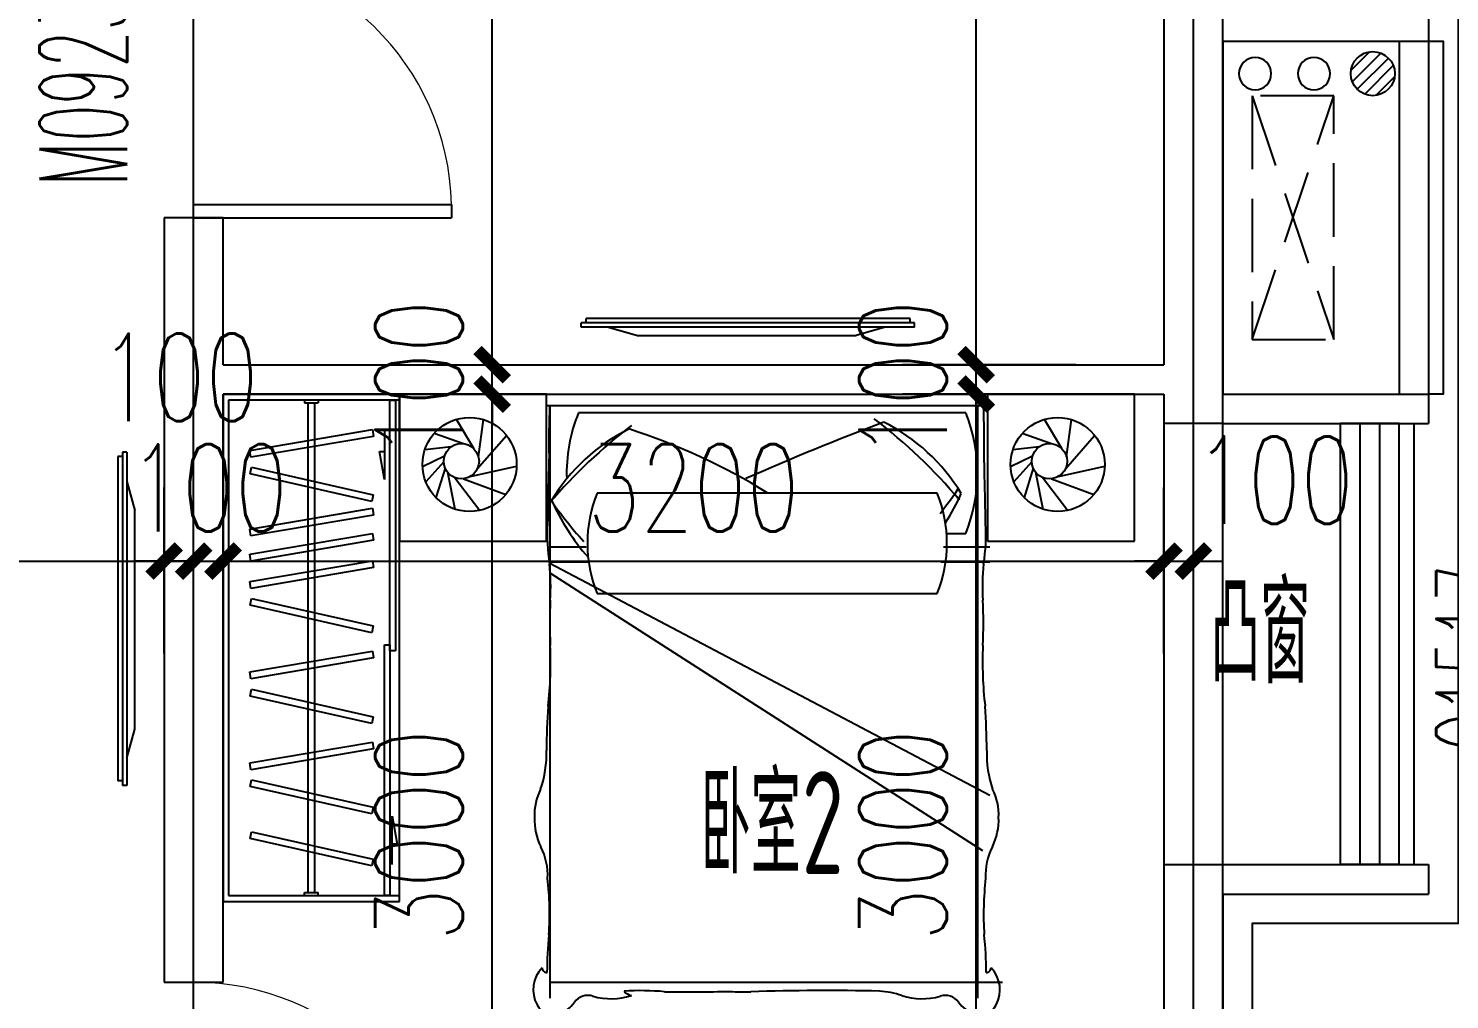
# Model space of a CAD drawing. Extents: x -129588 to 17450, y 1144 to 109436.
# Drawn here: x -41276 to -36442, y 90439 to 93742 of the extents above; entities that cross this region are included whole.
import ezdxf

# ---------------------------------------------------------------- set-up
doc = ezdxf.new("R2010")
doc.units = 0
doc.header["$LTSCALE"] = 1000
doc.header["$MEASUREMENT"] = 0
doc.linetypes.add('DASH', pattern=[0.35, 0.25, -0.1])
for name, color, linetype in [('_S-YS(雨水管)', 3, 'Continuous'), ('_S-空调立管', 7, 'Continuous'), ('A-外装饰线脚', 7, 'Continuous'), ('A-看线', 105, 'Continuous'), ('A-空调室外机', 5, 'DASH'), ('A-第三道尺寸线', 105, 'Continuous'), ('A-线脚看线', 9, 'Continuous'), ('AE-FLOR', 151, 'Continuous'), ('DOTE', 16, 'Continuous'), ('NL', 5, 'Continuous'), ('PUB_TEXT', 7, 'Continuous'), ('WALL', 2, 'Continuous'), ('WINDOW', 4, 'Continuous'), ('WINDOW_TEXT', 7, 'Continuous')]:
    doc.layers.add(name, color=color, linetype=linetype)
for name, color, linetype, plot in [('A-area(算全面积)', 21, 'Continuous', False), ('A-area(算半面积)', 23, 'Continuous', False), ('A-FUR', 8, 'Continuous', False)]:
    doc.layers.add(name, color=color, linetype=linetype, plot=plot)
doc.layers.add('A-第四道尺寸线(线脚尺寸)', color=105, linetype='Continuous', lineweight=5)
doc.styles.add('_TCH_DIM_T3', font='SIMPLEX.shx', dxfattribs={"width": 0.705882, "bigfont": 'GBCBIG.shx'})
doc.styles.add('_TCH_WINDOW', font='SIMPLEX.shx', dxfattribs={"width": 0.7, "height": 3.5, "bigfont": 'GBCBIG.shx'})
doc.styles.get("Standard").update_dxf_attribs({"font": 'gbenor.shx', "width": 0.7, "bigfont": 'gbcbig.shx'})
doc.dimstyles.new('_TCH_ARCH&&100', dxfattribs={"dimtxt": 297.5, "dimasz": 100, "dimexe": 250, "dimexo": 300, "dimgap": 100, "dimtad": 1, "dimdec": 0, "dimzin": 0, "dimdsep": 46, "dimtxsty": '_TCH_DIM_T3', "dimblk": 'ARCHTICK', "dimcen": 0.09, "dimclrt": 7, "dimazin": 2, "dimtfac": 1, "dimtdec": 0, "dimtix": 1, "dimtmove": 2, "dimatfit": 3, "dimfxl": 0, "dimtolj": 1, "dimtzin": 0, "dimarcsym": 0})
doc.dimstyles.new('_TCH_ARCH&&80', dxfattribs={"dimtxt": 238, "dimasz": 80, "dimexe": 200, "dimexo": 240, "dimgap": 80, "dimtad": 1, "dimdec": 0, "dimzin": 0, "dimdsep": 46, "dimtxsty": '_TCH_DIM_T3', "dimblk": 'ARCHTICK', "dimcen": 0.09, "dimclrt": 7, "dimazin": 2, "dimtfac": 1, "dimtdec": 0, "dimtix": 1, "dimtmove": 2, "dimatfit": 3, "dimfxl": 0, "dimtolj": 1, "dimtzin": 0, "dimarcsym": 0})

# ---------------------------------------------------------------- blocks, each defined once
blk = doc.blocks.new('zhouxianssceng0329')
at = {"layer": 'DOTE'}
for p, q in [((-40713.7, 132089.9), (-40713.7, 156469.4)), ((-37313.7, 132089.9), (-37313.7, 156469.4))]:
    blk.add_line(p, q, dxfattribs=at)
blk = doc.blocks.new('ktswaj')
at = {"linetype": 'DASH'}
blk.add_lwpolyline([(15990.1, 179082.6), (15990.1, 178253.3), (16268.4, 178253.3), (16268.4, 179082.6)], close=True, dxfattribs=at)
for points in [[(15990.1, 179082.6), (16268.4, 178253.3)], [(15990.1, 178253.3), (16268.4, 179082.6)]]:
    blk.add_lwpolyline(points, dxfattribs=at)
blk = doc.blocks.new('床-次')
for p, q in [((0, 1250), (-500, 1250)), ((-500, 1250), (-500, 750)), ((0, 750), (0, 1250)), ((-230.3, 1099.5), (-298, 1160.7)), ((-211.2, 1097.1), (-246.7, 1171.4)), ((-179.1, 1074.2), (-189.7, 1163.7)), ((-251.5, 1094.8), (-351.2, 1125.9)), ((-168.5, 1032.8), (-133.7, 1131.8)), ((-281.6, 1064.1), (-395.4, 976.5)), ((-264.8, 1087), (-391.3, 1061.6)), ((-287.6, 1032.1), (-341.4, 888.3)), ((-185.3, 997.5), (-85.7, 1056.5)), ((-279.8, 1009.2), (-244.4, 851.5)), ((-253.8, 985.3), (-140.1, 886)), ((-212.8, 981.5), (-86.3, 964.7)), ((-40, 738.5), (-2054.4, 738.5)), ((-40, 738.5), (-2054.4, 738.5)), ((-1999.7, 738.5), (-1999.7, -801.2)), ((-608.2, 738.5), (-1552.4, -732.5)), ((-575.1, 738.5), (-1363.6, -758.2)), ((-570.6, 738.5), (-570.6, 606)), ((-519.8, 738.5), (-519.8, 615.5)), ((-500, 750), (0, 750)), ((-40, -750), (-40, 750)), ((-40, 750), (0, 750)), ((0, 750), (0, -750)), ((-63, -675.7), (-63, 640.9)), ((-678.3, 577.3), (-678.3, -578.2)), ((-336.3, -578.2), (-336.3, 577.3)), ((-570.6, -590.9), (-570.6, -758.2)), ((-519.8, -600.4), (-519.8, -758.2)), ((-473.4, -610.8), (-473.4, -675.7)), ((-40, -711.5), (-2054.4, -711.5)), ((-40, -715.5), (-2054.4, -715.5)), ((0, -750), (-500, -750)), ((-500, -750), (-500, -1250)), ((0, -750), (-40, -750)), ((0, -1250), (0, -750)), ((-230.3, -900.5), (-298, -839.3)), ((-211.2, -902.9), (-246.7, -828.6)), ((-179.1, -925.8), (-189.7, -836.3)), ((-168.5, -967.2), (-133.7, -868.2)), ((-264.8, -913), (-391.3, -938.4)), ((-251.5, -905.2), (-351.2, -874.1)), ((-281.6, -935.9), (-395.4, -1023.5)), ((-185.3, -1002.5), (-85.7, -943.5)), ((-287.6, -967.9), (-341.4, -1111.7)), ((-279.8, -990.8), (-244.4, -1148.5)), ((-253.8, -1014.7), (-140.1, -1114)), ((-212.8, -1018.5), (-86.3, -1035.3)), ((-500, -1250), (0, -1250))]:
    blk.add_line(p, q)
for centre, radius in [((-239.3, 1011.5), 160), ((-228.1, 1039.5), 60), ((-239.3, -988.5), 160), ((-228.1, -960.5), 60)]:
    blk.add_circle(centre, radius)
for centre, radius, start, end in [((-2050.6, 726), 61.8, 114.6552, 197.0582), ((-2025.4, 689.2), 106, 45.7841, 118.7213), ((-1447.1, 581), 209.9, 87.9632, 116.1276), ((-1430.8, 599), 192, 63.047, 92.6492), ((-1950.6, 749.2), 16, 93.3957, 183.4418), ((-1965.7, -466.9), 1215.2, 83.9678, 90.0408), ((-1770.2, 1899.8), 1160.2, 266.6495, 276.12), ((-1636.1, 955.2), 209.3, 267.1562, 297.4576), ((-1225.8, 1105.3), 355.3, 250.6064, 272.328), ((-1221.3, -1525.3), 2275.6, 85.9688, 89.7495), ((-909.2, 2045.3), 1309.4, 263.3302, 272.3581), ((-778.2, -773.7), 1512.6, 87.0776, 92.9224), ((-655.9, 1541.2), 805.5, 266.782, 275.5915), ((-480.7, 163.8), 583.8, 86.0367, 99.5331), ((-58.4, 47), 749.3, 113.8347, 131.4622), ((532.5, -530), 1548.8, 124.5749, 131.8881), ((-774.9, -20652.4), 21401.2, 88.49238, 89.10433), ((-1546.8, -636.7), 1810.6, 37.3131, 49.4206), ((-689.8, 185.7), 637.9, 26.4088, 59.0003), ((-160, -2198.1), 2939.9, 87.6616, 91.0116), ((-1983, 763.6), 138.4, 203.7061, 231.956), ((-268.2, 142.5), 539, 67.6212, 92.1024), ((-2098.3, 610.2), 53.6, 340.2311, 55.8644), ((-1819.9, 531), 236, 164.9987, 197.1808), ((-507.3, 161.9), 449.1, 67.6212, 112.3788), ((-2002.9, 452.2), 43.4, 129.0734, 167.946), ((-2962.5, 430.3), 933.9, 354.9526, 3.4165), ((-2185.6, 1136.9), 2172.2, 328.3558, 342.1044), ((5743.4, 272.5), 7776, 179.44258, 181.07566), ((-1219.9, 79.3), 812.7, 176.6723, 181.7242), ((-9950.5, -199.5), 7922.3, 358.6733, 1.8401), ((-7673.2, -3224.4), 8087.9, 20.45865, 24.04845), ((-2329.2, -362.3), 299.6, 341.3052, 356.0421), ((-1523.8, 732.7), 1810.6, 309.9646, 322.6869), ((-666.8, -113.7), 637.9, 300.9997, 333.5912), ((-1819.9, -528), 236, 162.8192, 195.0013), ((-507.3, -162.9), 449.1, 247.6212, 292.3788), ((-2098.3, -607.2), 53.6, 304.1356, 19.7689), ((-35.4, 25), 749.3, 237.4638, 246.1653), ((555.5, 626), 1548.8, 231.6372, 235.4251), ((-1983, -760.6), 138.4, 128.044, 156.2939), ((-268.2, -177.3), 539, 247.6212, 292.3788), ((-2050.6, -723), 61.8, 162.9418, 245.3448), ((-2025.4, -686.2), 106, 241.2787, 314.2159), ((-1950.6, -746.2), 16, 176.5582, 266.6043), ((-1965.7, 469.9), 1215.2, 269.9592, 276.0322), ((-1770.2, -1896.8), 1160.2, 83.88, 93.3505), ((-1636.1, -952.2), 209.3, 62.5424, 92.8438), ((-1447.1, -578), 209.9, 243.8724, 272.0368), ((-1430.8, -596), 192, 267.3508, 296.953), ((-1225.8, -1102.3), 355.3, 87.672, 109.3936), ((-1221.3, 1528.3), 2275.6, 270.2505, 274.0312), ((-909.2, -2042.3), 1309.4, 87.6419, 96.6698), ((-778.2, 776.7), 1512.6, 267.0776, 272.9224), ((-655.9, -1538.2), 805.5, 84.4085, 93.218), ((-480.7, -160.8), 583.8, 260.4669, 273.9633), ((-774.9, 20655.4), 21401.2, 270.89567, 271.50762), ((-160, 2201.1), 2939.9, 268.9884, 272.3384)]:
    blk.add_arc(centre, radius, start, end)
at = {"text_generation_flag": 4, "width": 0.8, "flags": 9}
for tag, p in [('XSIZE', (-239.3, 1011.5)), ('YSIZE', (-239.3, 1011.5)), ('XSIZE', (-239.3, -988.5)), ('YSIZE', (-239.3, -988.5))]:
    blk.add_attdef(tag, p, '', height=0.5, rotation=180, dxfattribs=at)
blk = doc.blocks.new('u5g')
at = {"color": 8, "linetype": 'DASH', "ltscale": 20}
for p, q in [((10502.8, 151826.4), (10512.8, 151826.4)), ((10512.8, 151826.4), (10512.8, 151776.4)), ((12177.7, 151813.9), (10512.8, 151813.9)), ((12187.8, 151826.4), (12177.7, 151826.4)), ((12177.7, 151826.4), (12177.7, 151776.4)), ((10502.8, 151776.4), (10512.8, 151776.4)), ((12177.7, 151788.9), (10512.8, 151788.9)), ((12187.8, 151776.4), (12177.7, 151776.4))]:
    blk.add_line(p, q, dxfattribs=at)
at = {"color": 8, "ltscale": 20}
for p, q in [((11917.6, 151531.4), (12012.7, 151550.3)), ((12082.8, 151531.4), (11917.6, 151531.4)), ((12012.7, 151550.3), (12012.7, 151531.4)), ((10607.7, 151503.4), (10772.9, 151503.4)), ((10772.9, 151503.4), (10677.8, 151484.5)), ((10677.8, 151484.5), (10677.8, 151503.4))]:
    blk.add_line(p, q, dxfattribs=at)
at = {"linetype": 'DASH', "ltscale": 20}
for points in [[(12207.8, 152126.4), (10482.8, 152126.4), (10482.8, 151476.4), (12207.8, 151476.4)], [(10502.8, 151531.4), (11355.3, 151531.4), (11355.3, 151511.4), (10502.8, 151511.4)], [(11335.3, 151511.4), (12187.8, 151511.4), (12187.8, 151491.4), (11335.3, 151491.4)]]:
    blk.add_lwpolyline(points, close=True, dxfattribs=at)
blk.add_lwpolyline([(12187.8, 151476.4), (12187.8, 152106.4), (10502.8, 152106.4), (10502.8, 151476.4)], dxfattribs=at)
at = {"color": 8, "linetype": 'DASH', "ltscale": 20}
for points in [[(10603.3, 151578.7), (10696.8, 152026.6), (10719.8, 152021.8), (10626.3, 151573.9)], [(10780.1, 151578.7), (10873.6, 152026.6), (10896.6, 152021.8), (10803.1, 151573.9)], [(11001.3, 151572.3), (10930.5, 152024.3), (10953.7, 152028), (11024.5, 151576)], [(11087.5, 151578.7), (11181, 152026.6), (11204, 152021.8), (11110.4, 151573.9)], [(11310.5, 151572.3), (11239.7, 152024.3), (11262.9, 152028), (11333.7, 151576)], [(11396.6, 151578.7), (11490.1, 152026.6), (11513.1, 152021.8), (11419.6, 151573.9)], [(11617.8, 151572.3), (11547, 152024.3), (11570.2, 152028), (11641, 151576)], [(11711, 151572.3), (11640.2, 152024.3), (11663.4, 152028), (11734.2, 151576)], [(11796.6, 151572.3), (11725.8, 152024.3), (11749, 152028), (11819.8, 151576)], [(11842.7, 151578.7), (11936.3, 152026.6), (11959.3, 152021.8), (11865.7, 151573.9)], [(12064, 151572.3), (11993.2, 152024.3), (12016.4, 152028), (12087.2, 151576)]]:
    blk.add_lwpolyline(points, close=True, dxfattribs=at)
blk = doc.blocks.new('32Y54')
at = {"linetype": 'DASH', "ltscale": 20}
for p, q in [((-6911.2, 151548.5), (-6911.2, 152682.5)), ((-6911.2, 151548.5), (-6911.2, 152682.5)), ((-6896.2, 152682.5), (-6911.2, 152682.5)), ((-6896.2, 151548.5), (-6896.2, 152682.5)), ((-6926.5, 151563.5), (-6926.5, 152666.1)), ((-6911.2, 152666.1), (-6926.5, 152666.1)), ((-6896.2, 152590), (-6868.9, 152491.4)), ((-6868.9, 152491.4), (-6868.9, 151747.1)), ((-6896.2, 151648.5), (-6868.9, 151747.1)), ((-6896.2, 151548.5), (-6911.2, 151548.5))]:
    blk.add_line(p, q, dxfattribs=at)
at = {"linetype": 'ByBlock', "ltscale": 20}
blk.add_line((-6911.2, 151563.5), (-6926.5, 151563.5), dxfattribs=at)
blk = doc.blocks.new('ketjiaju')
for p, q in [((38054.8, 179080.8), (38054.8, 178300.8)), ((39004.8, 179080.8), (38056, 179087.6)), ((39004.8, 179080.8), (39004.8, 178300.8)), ((38219.7, 178950.8), (38538.4, 178950.8)), ((38779.5, 178950.8), (38839.9, 178950.8)), ((37418.6, 178267), (37418.6, 178867)), ((37043.6, 178567), (37793.6, 178567)), ((38104.8, 178250.8), (38954.8, 178250.8)), ((37063.6, 178217), (36956.8, 178167)), ((37056.8, 175918.2), (37056.8, 178217)), ((37063.6, 178217), (37893.6, 178217)), ((37943.6, 175967), (37943.6, 178167)), ((37193.6, 177991.7), (37193.6, 178052.1)), ((37193.6, 177600.8), (37193.6, 177750.6)), ((37193.6, 176861.1), (37193.6, 177208.8)), ((37943.6, 177167), (37193.6, 177167)), ((37193.6, 177167), (37250.3, 177167)), ((37273.6, 176944.6), (37273.6, 177151.3)), ((37523.6, 177167), (37943.6, 177167)), ((37193.6, 176617), (37193.6, 176657.4)), ((37056.8, 175918.2), (36956.8, 175968.2)), ((37893.6, 175917), (37063.6, 175917))]:
    blk.add_line(p, q)
for points in [[(38594.9, 179040.7), (38547, 178909.1), (38443.4, 178802.7), (38519.5, 178920.9), (38594.9, 179040.7)], [(38594.9, 179040.7), (38649.3, 179032.7), (38737.1, 178986), (38813.9, 178922.2), (38876.2, 178843.3)], [(38876.2, 178843.3), (38814.4, 178791.2), (38741.7, 178757.2), (38662.2, 178743.3)], [(38876.2, 178843.3), (38837.2, 178743.3), (38772.9, 178656.8), (38687.9, 178590.7), (38700.9, 178571.9)], [(38876.2, 178843.3), (38825.3, 178802.6), (38763.2, 178781.7), (38697.9, 178782.2)], [(38876.2, 178843.3), (38898.9, 178837.1)], [(38876.2, 178843.3), (38889.3, 178824.5)], [(38443.4, 178802.7), (38420.5, 178797.5)], [(38443.4, 178802.7), (38423.1, 178813.9)], [(38687.9, 178590.7), (38589.9, 178641.4), (38507.4, 178713.4), (38443.4, 178802.7)], [(38054.8, 178587.5), (37793.6, 178587.5)], [(38687.9, 178590.7), (38710.5, 178584.5)], [(37350.9, 178217), (37350.9, 178267)], [(37301.1, 178088.5), (37307.3, 178111.1)], [(37301.1, 178088.5), (37319.9, 178101.5)], [(37301.1, 178088.5), (37353.2, 178026.6), (37387.2, 177954), (37401.1, 177874.5)], [(37301.1, 178088.5), (37341.8, 178037.5), (37362.7, 177975.4), (37362.2, 177910.2)], [(37301.1, 178088.5), (37401.1, 178049.4), (37487.6, 177985.1), (37553.7, 177900.1), (37572.5, 177913.1)], [(37553.7, 177900.1), (37559.9, 177922.8)], [(37103.7, 177607.2), (37111.7, 177661.6), (37158.4, 177749.4), (37222.2, 177826.2), (37301.1, 177888.5)], [(37553.7, 177900.1), (37503, 177802.1), (37431, 177719.7), (37341.7, 177655.6)], [(37103.7, 177807.2), (37235.3, 177759.2), (37341.7, 177655.6), (37223.6, 177731.7), (37103.7, 177807.2)], [(37434.4, 177722.7), (37469.4, 177592.5)], [(37474.5, 177765.1), (37557.9, 177701.8), (37621.3, 177618.4)], [(37172.3, 177226), (37201.2, 177627.4), (37249.7, 177714.9)], [(37426.4, 177715.4), (37430.8, 177629)], [(37341.7, 177655.6), (37330.6, 177635.4)], [(37341.7, 177655.6), (37346.9, 177632.8)], [(37621.3, 177618.4), (37627.7, 177641.8)], [(37621.3, 177618.4), (37640.3, 177632.2)], [(37621.3, 177618.4), (37570.9, 177221.1), (37498.8, 177138.7), (37409.5, 177074.7)], [(37172.3, 177226), (37149.2, 177222.5)], [(37172.3, 177226), (37156.2, 177208)], [(37409.5, 177074.7), (37399.1, 177054.2)], [(37321.5, 176982.4), (37327.6, 177005.1)], [(37321.5, 176982.4), (37340.2, 176995.4)], [(37124.1, 176701.1), (37132, 176755.5), (37178.8, 176843.3), (37242.5, 176920.1), (37321.5, 176982.4)], [(37321.5, 176982.4), (37373.5, 176920.6), (37407.5, 176847.9), (37421.4, 176768.4)], [(37321.5, 176982.4), (37362.2, 176931.4), (37383.1, 176869.4), (37382.6, 176804.1)], [(37321.5, 176982.4), (37421.5, 176943.4), (37507.9, 176879.1), (37574.1, 176794.1), (37592.8, 176807.1)], [(37574.1, 176794.1), (37580.2, 176816.7)], [(37574.1, 176794.1), (37523.4, 176696), (37451.3, 176613.6), (37362.1, 175999.6)], [(37124.1, 176701.1), (37255.6, 176653.1), (37362.1, 175999.6), (37243.9, 176625.7), (37124.1, 176701.1)], [(37362.1, 175999.6), (37350.9, 175979.3)], [(37362.1, 175999.6), (37367.3, 175976.7)]]:
    blk.add_lwpolyline(points)
for points in [[(37043.6, 178867), (37793.6, 178867), (37793.6, 178267), (37043.6, 178267)], [(39092.8, 177667), (38392.8, 177667), (38392.8, 176667), (39092.8, 176667)], [(39072.8, 177647), (38412.8, 177647), (38412.8, 176687), (39072.8, 176687)]]:
    blk.add_lwpolyline(points, close=True)
for radius in [250, 150]:
    blk.add_circle((37418.6, 178567), radius)
for centre, radius, start, end in [((38212.3, 179108.3), 157.6, 187.538, 272.7136), ((38847.3, 179108.3), 157.6, 267.2864, 352.462), ((34416.1, 179188.6), 3789.7, 347.699, 356.4092), ((42282.5, 179149), 3428.8, 183.309, 184.9053), ((42282.5, 179149), 3428.8, 185.4223, 192.9399), ((38086.8, 178382.8), 32, 182.8767, 357.1233), ((38972.8, 178382.8), 32, 182.8767, 357.1233), ((38104.8, 178300.8), 50, 180, 270), ((38954.8, 178300.8), 50, 270, 0), ((37811.6, 178185.1), 32, 272.8767, 87.1233), ((37893.6, 178167), 50, 0, 90), ((36960.3, 182289.3), 4223.3, 274.8783, 281.6517), ((36995.4, 181494.8), 3428.8, 273.309, 274.9053), ((37036.1, 177859.6), 157.6, 357.2864, 82.462), ((37908.4, 178118.6), 1157, 230.4899, 244.4577), ((35586.2, 176570), 1608.5, 336.0955, 2.2068), ((37033, 174159.5), 2462.8, 84.5626, 86.2623), ((36935.7, 171598.6), 4469.4, 78.6775, 83.7716), ((37811.6, 175949), 32, 272.8767, 87.1233), ((37893.6, 175967), 50, 270, 0)]:
    blk.add_arc(centre, radius, start, end)
at = {"color": 8, "linetype": 'DASH', "ltscale": 0.4, "xscale": -1, "rotation": 180}
blk.add_blockref('32Y54', (46925.7, 329286.3), dxfattribs=at)
blk = doc.blocks.new('$DorLib2D$00000001')
for p, q in [((0.45, 0.975), (0.5, 0.975)), ((0.45, 0), (0.45, 0.975)), ((0.5, 0), (0.5, 0.975)), ((0.5, 0), (0.45, 0))]:
    blk.add_line(p, q)
at = {"lineweight": 13}
blk.add_arc((0.475, 0), 0.975, 91.4693, 180, dxfattribs=at)
blk = doc.blocks.new('$TCHSYS$WIN2D')
for p, q in [((-0.5, 0.5), (0.5, 0.5)), ((-0.5, 0.5), (-0.5, -0.5)), ((0.5, 0.5), (0.5, -0.5)), ((0.5, 0.1667), (-0.5, 0.1667)), ((0.5, -0.1667), (-0.5, -0.1667)), ((-0.5, -0.5), (0.5, -0.5))]:
    blk.add_line(p, q)
blk = doc.blocks.new('_ArchTick')
at = {"color": 0, "linetype": 'ByBlock', "const_width": 0.4}
blk.add_lwpolyline([(-0.5, -0.5), (0.5, 0.5)], dxfattribs=at)
blk = doc.blocks.new('*D975')
at = {"layer": 'A-第三道尺寸线', "color": 0, "lineweight": -2, "transparency": 16777216}
for p, q in [((20009.3, 181334.8), (20874.5, 181334.8)), ((20624.5, 178034.8), (20624.5, 181334.8)), ((20009.3, 178034.8), (20874.5, 178034.8))]:
    blk.add_line(p, q, dxfattribs=at)
at = {"layer": 'Defpoints', "color": 0, "transparency": 16777216}
for p in [(19709.3, 181334.8), (20624.5, 181334.8), (19709.3, 178034.8)]:
    blk.add_point(p, dxfattribs=at)
at = {"layer": 'A-第三道尺寸线', "color": 0, "lineweight": -2, "transparency": 16777216, "xscale": 100, "yscale": 100, "zscale": 100}
for p, rotation in [((20624.5, 181334.8), 90), ((20624.5, 178034.8), 270)]:
    blk.add_blockref('_ArchTick', p, dxfattribs=dict(at, rotation=rotation))
at = {"layer": 'A-第三道尺寸线', "color": 7, "transparency": 16777216, "insert": (20375.8, 179684.8), "char_height": 297.5, "attachment_point": 5, "rotation": 90, "style": '_TCH_DIM_T3'}
blk.add_mtext('\\A1;3300', dxfattribs=at)
blk = doc.blocks.new('*D976')
at = {"layer": 'A-第三道尺寸线', "color": 0, "lineweight": -2, "transparency": 16777216}
for p, q in [((20624.5, 178034.8), (20624.5, 178134.8)), ((20009.3, 178034.8), (20874.5, 178034.8)), ((20624.5, 177934.8), (20624.5, 178034.8)), ((20009.3, 177934.8), (20874.5, 177934.8)), ((20624.5, 177934.8), (20624.5, 177834.8))]:
    blk.add_line(p, q, dxfattribs=at)
at = {"layer": 'Defpoints', "color": 0, "transparency": 16777216}
for p in [(19709.3, 178034.8), (20624.5, 178034.8), (19709.3, 177934.8)]:
    blk.add_point(p, dxfattribs=at)
at = {"layer": 'A-第三道尺寸线', "color": 0, "lineweight": -2, "transparency": 16777216, "xscale": 100, "yscale": 100, "zscale": 100}
for p, rotation in [((20624.5, 178034.8), 270), ((20624.5, 177934.8), 90)]:
    blk.add_blockref('_ArchTick', p, dxfattribs=dict(at, rotation=rotation))
at = {"layer": 'A-第三道尺寸线', "color": 7, "transparency": 16777216, "insert": (20375.8, 177984.8), "char_height": 297.5, "attachment_point": 5, "rotation": 90, "style": '_TCH_DIM_T3'}
blk.add_mtext('\\A1;100', dxfattribs=at)
blk = doc.blocks.new('*D977')
at = {"layer": 'A-第三道尺寸线', "color": 0, "lineweight": -2, "transparency": 16777216}
for p, q in [((20009.3, 177934.8), (20874.5, 177934.8)), ((20624.5, 174934.8), (20624.5, 177934.8)), ((20009.3, 174934.8), (20874.5, 174934.8))]:
    blk.add_line(p, q, dxfattribs=at)
at = {"layer": 'Defpoints', "color": 0, "transparency": 16777216}
for p in [(19709.3, 177934.8), (20624.5, 177934.8), (19709.3, 174934.8)]:
    blk.add_point(p, dxfattribs=at)
at = {"layer": 'A-第三道尺寸线', "color": 0, "lineweight": -2, "transparency": 16777216, "xscale": 100, "yscale": 100, "zscale": 100}
for p, rotation in [((20624.5, 177934.8), 90), ((20624.5, 174934.8), 270)]:
    blk.add_blockref('_ArchTick', p, dxfattribs=dict(at, rotation=rotation))
at = {"layer": 'A-第三道尺寸线', "color": 7, "transparency": 16777216, "insert": (20375.8, 176434.8), "char_height": 297.5, "attachment_point": 5, "rotation": 90, "style": '_TCH_DIM_T3'}
blk.add_mtext('\\A1;3000', dxfattribs=at)
blk = doc.blocks.new('*D979')
at = {"layer": 'A-第三道尺寸线', "color": 0, "lineweight": -2, "transparency": 16777216}
for p, q in [((22909.3, 177052.6), (22909.3, 177617.1)), ((23009.3, 177052.6), (23009.3, 177617.1)), ((22909.3, 177367.1), (22809.3, 177367.1)), ((22909.3, 177367.1), (23009.3, 177367.1)), ((23009.3, 177367.1), (23109.3, 177367.1))]:
    blk.add_line(p, q, dxfattribs=at)
at = {"layer": 'Defpoints', "color": 0, "transparency": 16777216}
for p in [(23009.3, 177367.1), (22909.3, 176752.6), (23009.3, 176752.6)]:
    blk.add_point(p, dxfattribs=at)
at = {"layer": 'A-第三道尺寸线', "color": 0, "lineweight": -2, "transparency": 16777216, "xscale": 100, "yscale": 100, "zscale": 100}
blk.add_blockref('_ArchTick', (22909.3, 177367.1), dxfattribs=at)
at = {"layer": 'A-第三道尺寸线', "color": 0, "lineweight": -2, "transparency": 16777216, "xscale": 100, "yscale": 100, "zscale": 100, "rotation": 180}
blk.add_blockref('_ArchTick', (23009.3, 177367.1), dxfattribs=at)
at = {"layer": 'A-第三道尺寸线', "color": 7, "transparency": 16777216, "insert": (23284.3, 177642.1), "char_height": 297.5, "attachment_point": 5, "style": '_TCH_DIM_T3'}
blk.add_mtext('\\A1;100', dxfattribs=at)
blk = doc.blocks.new('*D980')
at = {"layer": 'A-第三道尺寸线', "color": 0, "lineweight": -2, "transparency": 16777216}
for p, q in [((19709.3, 177052.6), (19709.3, 177617.1)), ((22909.3, 177052.6), (22909.3, 177617.1)), ((19709.3, 177367.1), (22909.3, 177367.1))]:
    blk.add_line(p, q, dxfattribs=at)
at = {"layer": 'Defpoints', "color": 0, "transparency": 16777216}
for p in [(22909.3, 177367.1), (19709.3, 176752.6), (22909.3, 176752.6)]:
    blk.add_point(p, dxfattribs=at)
at = {"layer": 'A-第三道尺寸线', "color": 0, "lineweight": -2, "transparency": 16777216, "xscale": 100, "yscale": 100, "zscale": 100, "rotation": 180}
blk.add_blockref('_ArchTick', (19709.3, 177367.1), dxfattribs=at)
at = {"layer": 'A-第三道尺寸线', "color": 0, "lineweight": -2, "transparency": 16777216, "xscale": 100, "yscale": 100, "zscale": 100}
blk.add_blockref('_ArchTick', (22909.3, 177367.1), dxfattribs=at)
at = {"layer": 'A-第三道尺寸线', "color": 7, "transparency": 16777216, "insert": (21309.3, 177615.9), "char_height": 297.5, "attachment_point": 5, "style": '_TCH_DIM_T3'}
blk.add_mtext('\\A1;3200', dxfattribs=at)
blk = doc.blocks.new('*D981')
at = {"layer": 'A-第三道尺寸线', "color": 0, "lineweight": -2, "transparency": 16777216}
for p, q in [((19609.3, 177052.6), (19609.3, 177617.1)), ((19709.3, 177052.6), (19709.3, 177617.1)), ((19609.3, 177367.1), (19509.3, 177367.1)), ((19609.3, 177367.1), (19709.3, 177367.1)), ((19709.3, 177367.1), (19809.3, 177367.1))]:
    blk.add_line(p, q, dxfattribs=at)
at = {"layer": 'Defpoints', "color": 0, "transparency": 16777216}
for p in [(19709.3, 177367.1), (19609.3, 176752.6), (19709.3, 176752.6)]:
    blk.add_point(p, dxfattribs=at)
at = {"layer": 'A-第三道尺寸线', "color": 0, "lineweight": -2, "transparency": 16777216, "xscale": 100, "yscale": 100, "zscale": 100}
blk.add_blockref('_ArchTick', (19609.3, 177367.1), dxfattribs=at)
at = {"layer": 'A-第三道尺寸线', "color": 0, "lineweight": -2, "transparency": 16777216, "xscale": 100, "yscale": 100, "zscale": 100, "rotation": 180}
blk.add_blockref('_ArchTick', (19709.3, 177367.1), dxfattribs=at)
at = {"layer": 'A-第三道尺寸线', "color": 7, "transparency": 16777216, "insert": (19659.3, 177615.9), "char_height": 297.5, "attachment_point": 5, "style": '_TCH_DIM_T3'}
blk.add_mtext('\\A1;100', dxfattribs=at)
blk = doc.blocks.new('*D982')
at = {"layer": 'A-第三道尺寸线', "color": 0, "lineweight": -2, "transparency": 16777216}
for p, q in [((19509.3, 177052.6), (19509.3, 177617.1)), ((19609.3, 177052.6), (19609.3, 177617.1)), ((19509.3, 177367.1), (19409.3, 177367.1)), ((19509.3, 177367.1), (19609.3, 177367.1)), ((19609.3, 177367.1), (19709.3, 177367.1))]:
    blk.add_line(p, q, dxfattribs=at)
at = {"layer": 'Defpoints', "color": 0, "transparency": 16777216}
for p in [(19609.3, 177367.1), (19509.3, 176752.6), (19609.3, 176752.6)]:
    blk.add_point(p, dxfattribs=at)
at = {"layer": 'A-第三道尺寸线', "color": 0, "lineweight": -2, "transparency": 16777216, "xscale": 100, "yscale": 100, "zscale": 100}
blk.add_blockref('_ArchTick', (19509.3, 177367.1), dxfattribs=at)
at = {"layer": 'A-第三道尺寸线', "color": 0, "lineweight": -2, "transparency": 16777216, "xscale": 100, "yscale": 100, "zscale": 100, "rotation": 180}
blk.add_blockref('_ArchTick', (19609.3, 177367.1), dxfattribs=at)
at = {"layer": 'A-第三道尺寸线', "color": 7, "transparency": 16777216, "insert": (19559.3, 177992.1), "char_height": 297.5, "attachment_point": 5, "style": '_TCH_DIM_T3'}
blk.add_mtext('\\A1;100', dxfattribs=at)
blk = doc.blocks.new('*D983')
at = {"layer": 'A-第三道尺寸线', "color": 0, "lineweight": -2, "transparency": 16777216}
for p, q in [((16309.3, 177052.6), (16309.3, 177617.1)), ((19509.3, 177052.6), (19509.3, 177617.1)), ((16309.3, 177367.1), (19509.3, 177367.1))]:
    blk.add_line(p, q, dxfattribs=at)
at = {"layer": 'Defpoints', "color": 0, "transparency": 16777216}
for p in [(19509.3, 177367.1), (16309.3, 176752.6), (19509.3, 176752.6)]:
    blk.add_point(p, dxfattribs=at)
at = {"layer": 'A-第三道尺寸线', "color": 0, "lineweight": -2, "transparency": 16777216, "xscale": 100, "yscale": 100, "zscale": 100, "rotation": 180}
blk.add_blockref('_ArchTick', (16309.3, 177367.1), dxfattribs=at)
at = {"layer": 'A-第三道尺寸线', "color": 0, "lineweight": -2, "transparency": 16777216, "xscale": 100, "yscale": 100, "zscale": 100}
blk.add_blockref('_ArchTick', (19509.3, 177367.1), dxfattribs=at)
at = {"layer": 'A-第三道尺寸线', "color": 7, "transparency": 16777216, "insert": (17909.3, 177615.9), "char_height": 297.5, "attachment_point": 5, "style": '_TCH_DIM_T3'}
blk.add_mtext('\\A1;3200', dxfattribs=at)
blk = doc.blocks.new('*D999')
at = {"layer": 'A-第三道尺寸线', "color": 0, "lineweight": -2, "transparency": 16777216}
for p, q in [((22609.3, 181334.8), (22020.6, 181334.8)), ((22270.6, 178034.8), (22270.6, 181334.8)), ((22609.3, 178034.8), (22020.6, 178034.8))]:
    blk.add_line(p, q, dxfattribs=at)
at = {"layer": 'Defpoints', "color": 0, "transparency": 16777216}
for p in [(22270.6, 181334.8), (22909.3, 181334.8), (22909.3, 178034.8)]:
    blk.add_point(p, dxfattribs=at)
at = {"layer": 'A-第三道尺寸线', "color": 0, "lineweight": -2, "transparency": 16777216, "xscale": 100, "yscale": 100, "zscale": 100}
for p, rotation in [((22270.6, 181334.8), 90), ((22270.6, 178034.8), 270)]:
    blk.add_blockref('_ArchTick', p, dxfattribs=dict(at, rotation=rotation))
at = {"layer": 'A-第三道尺寸线', "color": 7, "transparency": 16777216, "insert": (22021.8, 179684.8), "char_height": 297.5, "attachment_point": 5, "rotation": 90, "style": '_TCH_DIM_T3'}
blk.add_mtext('\\A1;3300', dxfattribs=at)
blk = doc.blocks.new('*D1000')
at = {"layer": 'A-第三道尺寸线', "color": 0, "lineweight": -2, "transparency": 16777216}
for p, q in [((22270.6, 178034.8), (22270.6, 178134.8)), ((22609.3, 178034.8), (22020.6, 178034.8)), ((22270.6, 177934.8), (22270.6, 178034.8)), ((22609.3, 177934.8), (22020.6, 177934.8)), ((22270.6, 177934.8), (22270.6, 177834.8))]:
    blk.add_line(p, q, dxfattribs=at)
at = {"layer": 'Defpoints', "color": 0, "transparency": 16777216}
for p in [(22270.6, 178034.8), (22909.3, 178034.8), (22909.3, 177934.8)]:
    blk.add_point(p, dxfattribs=at)
at = {"layer": 'A-第三道尺寸线', "color": 0, "lineweight": -2, "transparency": 16777216, "xscale": 100, "yscale": 100, "zscale": 100}
for p, rotation in [((22270.6, 178034.8), 270), ((22270.6, 177934.8), 90)]:
    blk.add_blockref('_ArchTick', p, dxfattribs=dict(at, rotation=rotation))
at = {"layer": 'A-第三道尺寸线', "color": 7, "transparency": 16777216, "insert": (22021.8, 177984.8), "char_height": 297.5, "attachment_point": 5, "rotation": 90, "style": '_TCH_DIM_T3'}
blk.add_mtext('\\A1;100', dxfattribs=at)
blk = doc.blocks.new('*D1001')
at = {"layer": 'A-第三道尺寸线', "color": 0, "lineweight": -2, "transparency": 16777216}
for p, q in [((22609.3, 177934.8), (22020.6, 177934.8)), ((22270.6, 174934.8), (22270.6, 177934.8)), ((22609.3, 174934.8), (22020.6, 174934.8))]:
    blk.add_line(p, q, dxfattribs=at)
at = {"layer": 'Defpoints', "color": 0, "transparency": 16777216}
for p in [(22270.6, 177934.8), (22909.3, 177934.8), (22909.3, 174934.8)]:
    blk.add_point(p, dxfattribs=at)
at = {"layer": 'A-第三道尺寸线', "color": 0, "lineweight": -2, "transparency": 16777216, "xscale": 100, "yscale": 100, "zscale": 100}
for p, rotation in [((22270.6, 177934.8), 90), ((22270.6, 174934.8), 270)]:
    blk.add_blockref('_ArchTick', p, dxfattribs=dict(at, rotation=rotation))
at = {"layer": 'A-第三道尺寸线', "color": 7, "transparency": 16777216, "insert": (22021.8, 176434.8), "char_height": 297.5, "attachment_point": 5, "rotation": 90, "style": '_TCH_DIM_T3'}
blk.add_mtext('\\A1;3000', dxfattribs=at)
blk = doc.blocks.new('ssxianjiao0329')
at = {"layer": 'A-线脚看线'}
for points in [[(-36513.7, 153098.2), (-36463.7, 153098.2), (-36463.7, 151898.2), (-36513.7, 151898.2)], [(-36563.7, 151798.2), (-36563.7, 150298.2)]]:
    blk.add_lwpolyline(points, dxfattribs=at)
blk = doc.blocks.new('*D1592')
at = {"layer": 'A-第四道尺寸线(线脚尺寸)', "color": 0, "lineweight": -2, "transparency": 16777216}
for p, q in [((-35931.6, 90798.2), (-35931.6, 90878.2)), ((-36337.2, 90798.2), (-35731.6, 90798.2)), ((-35931.6, 90698.2), (-35931.6, 90798.2)), ((-36337.2, 90698.2), (-35731.6, 90698.2)), ((-35931.6, 90698.2), (-35931.6, 90618.2))]:
    blk.add_line(p, q, dxfattribs=at)
at = {"layer": 'Defpoints', "color": 0, "transparency": 16777216}
for p in [(-36577.2, 90798.2), (-35931.6, 90798.2), (-36577.2, 90698.2)]:
    blk.add_point(p, dxfattribs=at)
at = {"layer": 'A-第四道尺寸线(线脚尺寸)', "color": 0, "lineweight": -2, "transparency": 16777216, "xscale": 80, "yscale": 80, "zscale": 80}
for p, rotation in [((-35931.6, 90798.2), 270), ((-35931.6, 90698.2), 90)]:
    blk.add_blockref('_ArchTick', p, dxfattribs=dict(at, rotation=rotation))
at = {"layer": 'A-第四道尺寸线(线脚尺寸)', "color": 7, "transparency": 16777216, "insert": (-36151.6, 91018.2), "char_height": 238, "attachment_point": 5, "rotation": 90, "style": '_TCH_DIM_T3'}
blk.add_mtext('\\A1;100', dxfattribs=at)
blk = doc.blocks.new('*D1593')
at = {"layer": 'A-第四道尺寸线(线脚尺寸)', "color": 0, "lineweight": -2, "transparency": 16777216}
for p, q in [((-35931.6, 90698.2), (-35931.6, 90778.2)), ((-36337.2, 90698.2), (-35731.6, 90698.2)), ((-35931.6, 90298.2), (-35931.6, 90698.2)), ((-36337.2, 90298.2), (-35731.6, 90298.2)), ((-35931.6, 90298.2), (-35931.6, 90218.2))]:
    blk.add_line(p, q, dxfattribs=at)
at = {"layer": 'Defpoints', "color": 0, "transparency": 16777216}
for p in [(-36577.2, 90698.2), (-35931.6, 90698.2), (-36577.2, 90298.2)]:
    blk.add_point(p, dxfattribs=at)
at = {"layer": 'A-第四道尺寸线(线脚尺寸)', "color": 0, "lineweight": -2, "transparency": 16777216, "xscale": 80, "yscale": 80, "zscale": 80}
for p, rotation in [((-35931.6, 90698.2), 270), ((-35931.6, 90298.2), 90)]:
    blk.add_blockref('_ArchTick', p, dxfattribs=dict(at, rotation=rotation))
at = {"layer": 'A-第四道尺寸线(线脚尺寸)', "color": 7, "transparency": 16777216, "insert": (-36130.6, 90498.2), "char_height": 238, "attachment_point": 5, "rotation": 90, "style": '_TCH_DIM_T3'}
blk.add_mtext('\\A1;400', dxfattribs=at)
blk = doc.blocks.new('_LV13')
at = {"color": 0}
for p, q in [((-0.071, 0.495), (-0.495, 0.071)), ((0.183, 0.465), (-0.465, -0.183)), ((0.354, 0.354), (-0.354, -0.354)), ((0.465, 0.183), (-0.183, -0.465)), ((0.495, -0.071), (0.071, -0.495))]:
    blk.add_line(p, q, dxfattribs=at)
blk.add_circle((0, 0), 0.5)
blk = doc.blocks.new('1huxingshui0505')
at = {"layer": '_S-YS(雨水管)'}
blk.add_lwpolyline([(-176984.1, 99610.3, 1), (-177094.1, 99610.3, 1)], format="xyb", close=True, dxfattribs=at)
at = {"layer": '_S-空调立管'}
blk.add_lwpolyline([(-176784.1, 99610.3, 1), (-176894.1, 99610.3, 1)], format="xyb", close=True, dxfattribs=at)
at = {"layer": 'NL', "ltscale": 0.5, "extrusion": (0, 0, -1), "xscale": -150, "yscale": 150, "zscale": -150}
blk.add_blockref('_LV13', (176639.1, 99610.3), dxfattribs=at)
blk = doc.blocks.new('a1HUXING0323')
at = {"layer": 'A-看线'}
blk.add_lwpolyline([(22909.3, 177834.8), (22909.3, 176334.8)], dxfattribs=at)
at = {"layer": 'AE-FLOR'}
for points in [[(23709.3, 179134.8), (23709.3, 177934.8)], [(23809.3, 179134.8), (23809.3, 177934.8)]]:
    blk.add_lwpolyline(points, dxfattribs=at)
at = {"layer": 'WALL'}
for p, q in [((22909.3, 179234.8), (22909.3, 178034.8)), ((23809.3, 179234.8), (23809.3, 179134.8)), ((23109.3, 179134.8), (23609.3, 179134.8)), ((23109.3, 179134.8), (23109.3, 177934.8)), ((23609.3, 179134.8), (23809.3, 179134.8)), ((19709.3, 178534.8), (19509.3, 178534.8)), ((19509.3, 178534.8), (19509.3, 177934.8)), ((19709.3, 178034.8), (19709.3, 178534.8)), ((19709.3, 178034.8), (22909.3, 178034.8)), ((19509.3, 177934.8), (19509.3, 175934.8)), ((19709.3, 177934.8), (22909.3, 177934.8)), ((19709.3, 175934.8), (19709.3, 177934.8)), ((22909.3, 177934.8), (22909.3, 177834.8)), ((23109.3, 177934.8), (23609.3, 177934.8)), ((23609.3, 177934.8), (23809.3, 177934.8)), ((23809.3, 177934.8), (23809.3, 177834.8)), ((23109.3, 177834.8), (22909.3, 177834.8)), ((23109.3, 177834.8), (23509.3, 177834.8)), ((23109.3, 177834.8), (23109.3, 177834.8)), ((23709.3, 177834.8), (23509.3, 177834.8)), ((23709.3, 177834.8), (23809.3, 177834.8)), ((22909.3, 176334.8), (23509.3, 176334.8)), ((22909.3, 176334.8), (22909.3, 174934.8)), ((23709.3, 176334.8), (23509.3, 176334.8)), ((23709.3, 176334.8), (23809.3, 176334.8)), ((23809.3, 176334.8), (23809.3, 176234.8)), ((23109.3, 176234.8), (23609.3, 176234.8)), ((23109.3, 176234.8), (23109.3, 174734.8)), ((23609.3, 176234.8), (23809.3, 176234.8)), ((19509.3, 175934.8), (19709.3, 175934.8))]:
    blk.add_line(p, q, dxfattribs=at)
at = {"layer": 'A-FUR'}
blk.add_blockref('ketjiaju', (-20647.5, 0), dxfattribs=at)
at = {"layer": 'A-FUR', "color": 8, "linetype": 'DASH', "ltscale": 0.4, "xscale": -1, "rotation": 90}
blk.add_blockref('32Y54', (173609.9, 171265.9), dxfattribs=at)
at = {"layer": 'A-FUR', "yscale": 0.9231000000145286, "rotation": 90}
blk.add_blockref('u5g', (160137.2, 165727), dxfattribs=at)
at = {"layer": 'A-FUR', "extrusion": (4.56361e-07, -1.25171e-07, 1), "rotation": 90}
blk.add_blockref('床-次', (21559.3, 177934.8), dxfattribs=at)
at = {"layer": 'A-空调室外机'}
blk.add_blockref('ktswaj', (7219.1, -133.1), dxfattribs=at)
at = {"layer": 'WINDOW'}
ref = blk.add_blockref('$DorLib2D$00000001', (19609.3, 178984.8), dxfattribs=dict(at, xscale=900, yscale=900, zscale=900, rotation=270))
ref.add_attrib('A', 'M0923', (19383, 178641.8), dxfattribs={"layer": 'WINDOW_TEXT', "height": 297.5, "rotation": 90, "style": '_TCH_WINDOW', "width": 0.494118})
ref = blk.add_blockref('$TCHSYS$WIN2D', (23609.3, 177084.8), dxfattribs=dict(at, xscale=1500, yscale=200, zscale=1500, rotation=90))
ref.add_attrib('A', 'C1517a', (24133, 176717.3), dxfattribs={"layer": 'WINDOW_TEXT', "height": 297.5, "rotation": 90, "style": '_TCH_WINDOW', "width": 0.494118})
ref = blk.add_blockref('$DorLib2D$00000001', (19609.3, 175484.8), dxfattribs=dict(at, xscale=900, yscale=900, zscale=900, rotation=270))
ref.add_attrib('A', 'M0923', (19383, 175141.8), dxfattribs={"layer": 'WINDOW_TEXT', "height": 297.5, "rotation": 90, "style": '_TCH_WINDOW', "width": 0.494118})
at = {"layer": 'PUB_TEXT', "width": 0.7}
for s, height, p in [('凸窗', 337.59, (23066.7, 176952.5)), ('卧室', 337.59, (21333.6, 176302.4)), ('2', 350, (21677.6, 176302.4))]:
    blk.add_text(s, height=height, dxfattribs=at).set_placement(p)
at = {"layer": 'A-第三道尺寸线'}
for p1, p2, distance, picture, middle in [((19709.3, 178034.8), (19709.3, 181334.8), -915.3, '*D975', (20375.8, 179684.8)), ((22909.3, 178034.8), (22909.3, 181334.8), 638.7, '*D999', (22021.8, 179684.8)), ((19709.3, 177934.8), (19709.3, 178034.8), -915.3, '*D976', (20375.8, 177984.8)), ((22909.3, 177934.8), (22909.3, 178034.8), 638.7, '*D1000', (22021.8, 177984.8)), ((19709.3, 174934.8), (19709.3, 177934.8), -915.3, '*D977', (20375.8, 176434.8)), ((22909.3, 174934.8), (22909.3, 177934.8), 638.7, '*D1001', (22021.8, 176434.8)), ((16309.3, 176752.6), (19509.3, 176752.6), 614.5, '*D983', (17909.3, 177615.9)), ((19609.3, 176752.6), (19709.3, 176752.6), 614.5, '*D981', (19659.3, 177615.9)), ((19709.3, 176752.6), (22909.3, 176752.6), 614.5, '*D980', (21309.3, 177615.9))]:
    dim = blk.add_aligned_dim(p1=p1, p2=p2, distance=distance, dimstyle='_TCH_ARCH&&100', dxfattribs=at)
    dim.commit()
    dim.dimension.update_dxf_attribs({"geometry": picture, "text_midpoint": middle})
for base, p1, p2, picture, middle in [((19609.3, 177367.1), (19509.3, 176752.6), (19609.3, 176752.6), '*D982', (19559.3, 177992.1)), ((23009.3, 177367.1), (22909.3, 176752.6), (23009.3, 176752.6), '*D979', (23284.3, 177642.1))]:
    dim = blk.add_linear_dim(base=base, p1=p1, p2=p2, angle=0, dimstyle='_TCH_ARCH&&100', dxfattribs=at)
    dim.commit()
    dim.dimension.update_dxf_attribs({"geometry": picture, "text_midpoint": middle, "dimtype": 161})
blk = doc.blocks.new('34cengxianjiao0427')
at = {"layer": 'A-第四道尺寸线(线脚尺寸)'}
dim = blk.add_linear_dim(base=(-35931.6, 90798.2), p1=(-36577.2, 90698.2), p2=(-36577.2, 90798.2), angle=90, dimstyle='_TCH_ARCH&&80', dxfattribs=at)
dim.commit()
dim.dimension.update_dxf_attribs({"geometry": '*D1592', "text_midpoint": (-36151.6, 91018.2), "dimtype": 161})
dim = blk.add_aligned_dim(p1=(-36577.2, 90298.2), p2=(-36577.2, 90698.2), distance=-645.6, dimstyle='_TCH_ARCH&&80', dxfattribs=at)
dim.commit()
dim.dimension.update_dxf_attribs({"geometry": '*D1593', "text_midpoint": (-36130.6, 90498.2)})

msp = doc.modelspace()

# ---------------------------------------------------------------- block references
msp.add_blockref('zhouxianssceng0329', (0, -59400))

# ---------------------------------------------------------------- next in the draw order: block references
msp.add_blockref('a1HUXING0323', (-60323, -85436.5))

# ---------------------------------------------------------------- next in the draw order: linework, layer by layer
at = {"layer": 'A-area(算全面积)'}
msp.add_lwpolyline([(-39013.7, 82698.2), (-39013.7, 89248.2), (-39013.7, 89298.2), (-33813.7, 89298.2), (-33813.7, 90198.2), (-37213.7, 90198.2), (-37213.7, 96098.2), (-40813.7, 96098.2), (-40813.7, 94298.2), (-44213.7, 94298.2), (-44213.7, 85798.2)], dxfattribs=at)
at = {"layer": 'A-外装饰线脚'}
msp.add_lwpolyline([(-40813.7, 74298.2), (-43813.7, 74298.2), (-43813.7, 74998.2), (-44313.7, 74998.2), (-44313.7, 96298.2), (-39913.7, 96298.2), (-39913.7, 96198.2), (-37113.7, 96198.2), (-37113.7, 95498.2), (-36413.7, 95498.2), (-36413.7, 90698.2), (-37113.7, 90698.2), (-37113.7, 90298.2), (-33713.7, 90298.2), (-33713.7, 89548.2)], dxfattribs=at)

# ---------------------------------------------------------------- next in the draw order: block references
msp.add_blockref('ssxianjiao0329', (0, -59400))
at = {"layer": 'A-area(算半面积)'}
msp.add_blockref('1huxingshui0505', (139935.4, -6022), dxfattribs=at)
at = {"layer": 'A-第四道尺寸线(线脚尺寸)'}
msp.add_blockref('34cengxianjiao0427', (0, 0), dxfattribs=at)

doc.saveas('drawing.dxf')
